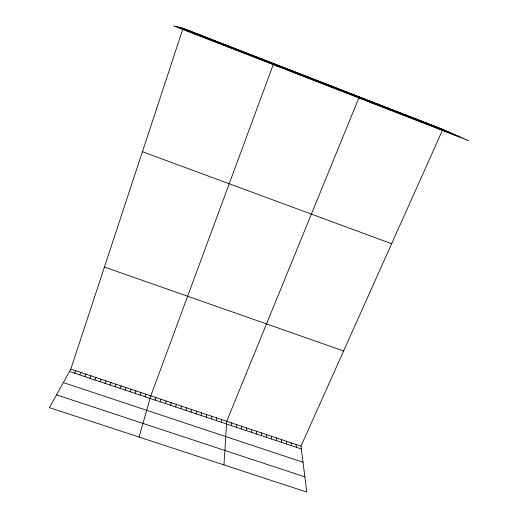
<?xml version="1.0" encoding="UTF-8"?>
<svg xmlns="http://www.w3.org/2000/svg" width="518" height="518" viewBox="0 0 518 518"><rect width="100%" height="100%" fill="white"/><g stroke="black" fill="none" stroke-linecap="round" stroke-linejoin="round"><path stroke-width="0.78" d="M246.659 430.691L246.685 427.952M241.641 429.014L241.705 426.288M236.616 427.337L236.713 424.618M231.585 425.654L231.721 422.947M223.957 464.918L226.722 421.27L358.993 97.637M221.503 422.287L221.71 419.593M216.453 420.597L216.692 417.916M211.389 418.907L211.668 416.232M206.319 417.21L206.637 414.549M201.243 415.514L201.599 412.865M196.16 413.817L196.555 411.175M191.071 412.114L191.498 409.485M185.975 410.411L186.441 407.789M180.873 408.702L181.371 406.093M175.757 406.999L176.295 404.396M170.636 405.283L171.212 402.693M165.507 403.574L166.123 400.99M160.373 401.851L161.02 399.287M155.232 400.136L155.918 397.578M139.083 437.062L150.803 395.869L273.627 63.565L276.819 66.039M145.098 396.749L145.856 394.211M140.106 395.079L140.909 392.553M442.514 130.135L300.997 446.127L306.792 492.1L49.417 407.634L70.817 369.101L183.068 28.315L442.832 129.422L468.583 140.65L173.647 25.9L183.068 28.315M135.114 393.408L135.949 390.896M130.109 391.737L130.976 389.232M125.097 390.06L126.003 387.568M120.079 388.383L121.024 385.904M115.054 386.706L116.038 384.233M110.023 385.023L111.04 382.562M104.979 383.339L106.035 380.885M99.935 381.649L101.029 379.208M94.878 379.966L96.011 377.531M89.815 378.269L90.987 375.848M84.751 376.58L85.956 374.164M79.675 374.883L80.918 372.481M74.586 373.18L75.874 370.791M211.299 39.374L211.629 39.426M205.555 37.141L205.931 37.212M199.806 34.907L200.233 34.991M194.049 32.66L194.522 32.77M188.28 30.42L188.798 30.543M56.52 394.852L304.875 476.884M63.332 382.588L303.03 462.257M70.817 369.101L300.997 446.127M69.496 371.477L301.353 448.976M104.429 267.068L343.609 350.971M142.424 151.716L391.634 243.738M182.498 28.166L444.399 130.109M179.811 27.48L451.767 133.32M176.813 26.709L459.965 136.888M437.328 127.279L438.85 127.946M431.811 125.136L433.294 125.783M426.288 122.986L427.726 123.621M420.752 120.83L422.151 121.445M415.216 118.674L416.563 119.276M409.66 116.511L410.968 117.094M404.105 114.348L405.367 114.912M398.536 112.179L399.754 112.73M392.955 110.01L394.127 110.541M387.367 107.835L388.494 108.346M381.772 105.659L382.854 106.151M376.165 103.477L377.201 103.95M370.551 101.288L371.542 101.748M364.925 99.1L365.87 99.54M359.291 96.905L374.061 103.872M353.645 94.71L354.5 95.118M347.992 92.508L348.802 92.897M342.327 90.307L343.091 90.676M336.655 88.099L337.373 88.448M330.976 85.884L331.643 86.221M325.285 83.67L325.906 83.987M319.58 81.449L320.156 81.747M313.869 79.228L314.4 79.507M308.152 77.001L308.631 77.26M302.421 74.773L302.855 75.013M296.684 72.539L297.067 72.76M290.935 70.299L291.271 70.506M296.095 444.489L296.419 447.325M291.187 442.845L291.472 445.674M286.266 441.2L286.525 444.017M281.345 439.549L281.565 442.359M276.418 437.904L276.599 440.701M271.477 436.247L271.626 439.037M266.537 434.596L266.647 437.373M261.584 432.938L261.661 435.709M256.624 431.28L256.669 434.039M251.657 429.616L251.664 432.368"/></g></svg>
